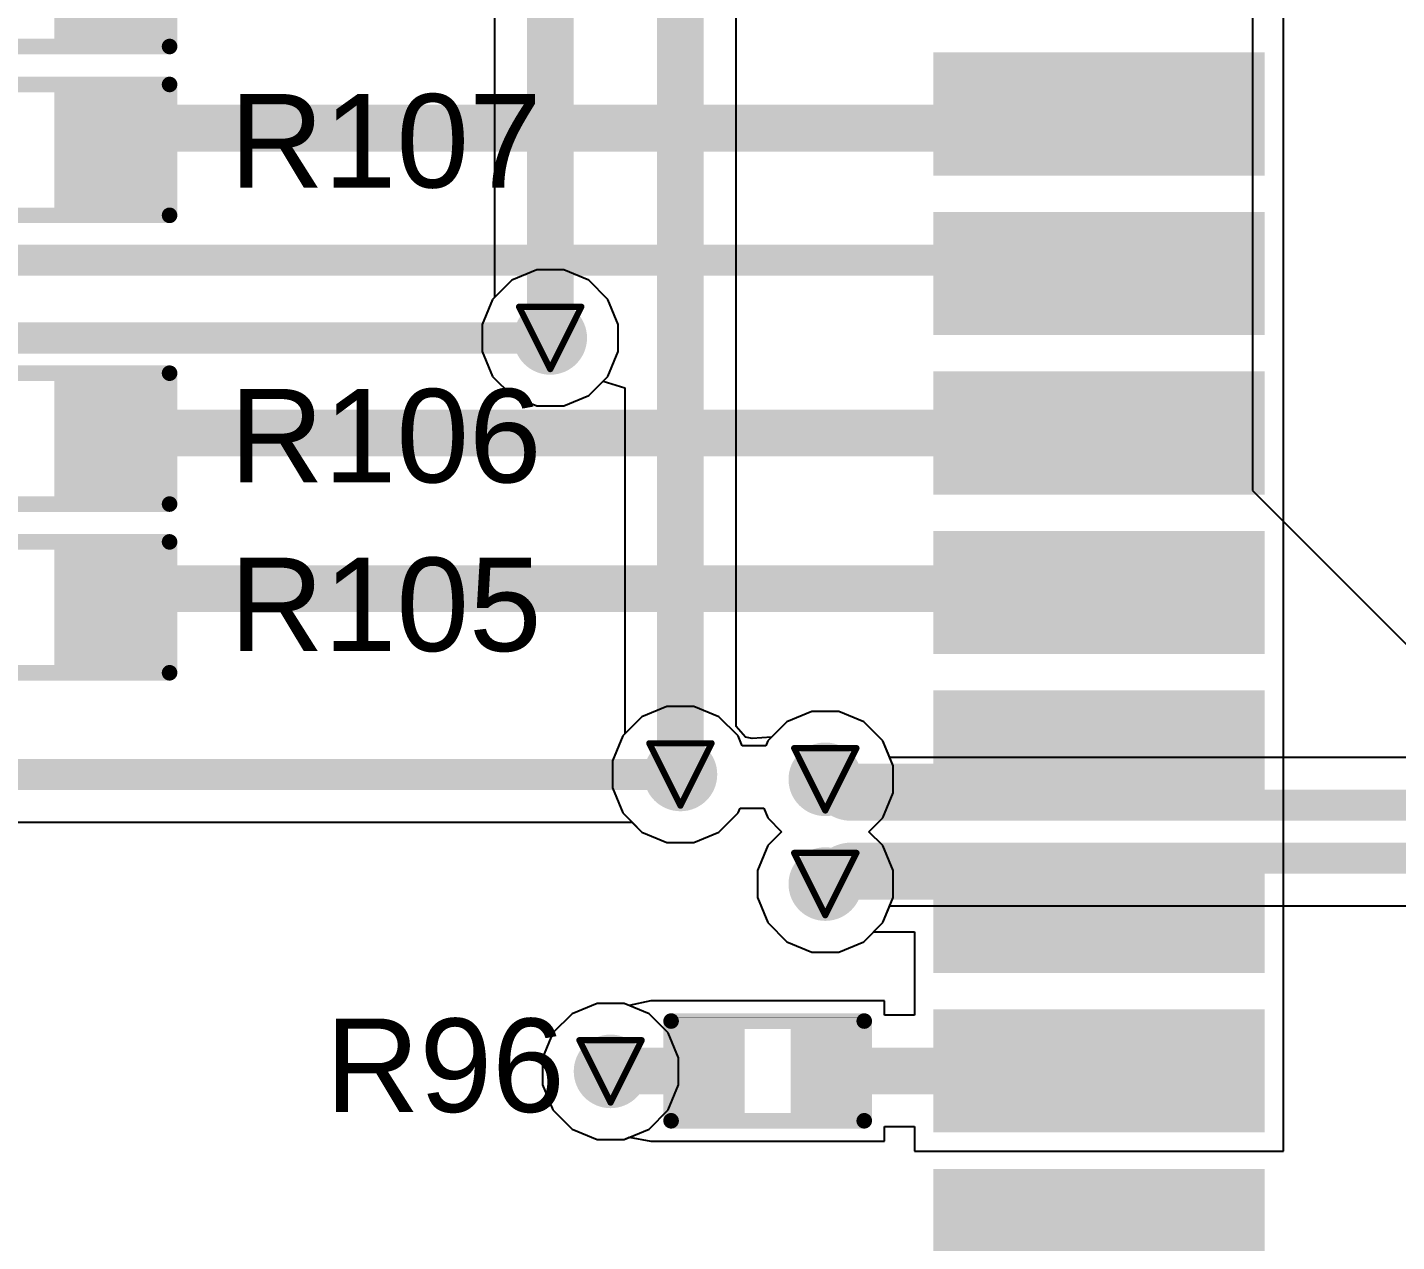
# Model space of a CAD drawing. Header units: inches. Extents: x 0 to 211, y 0 to 201.
# Drawn here: x 2.3824 to 2.8219, y 3.2425 to 3.6321 of the extents above; entities that cross this region are included whole.
import ezdxf

# ---------------------------------------------------------------- set-up
doc = ezdxf.new("R2010")
doc.units = ezdxf.units.IN
doc.header["$MEASUREMENT"] = 0
for name, color, linetype in [('Bottom Layer', 5, 'Continuous'), ('Drill Drawing', 1, 'Continuous'), ('Layer 1', 16, 'Continuous'), ('Layer 2', 76, 'Continuous'), ('Top Layer', 1, 'Continuous'), ('Top Overlay', 2, 'Continuous'), ('Top Paste', 8, 'Continuous'), ('Top Solder', 216, 'Continuous'), ('Via Holes', 16, 'Continuous')]:
    doc.layers.add(name, color=color, linetype=linetype)
doc.styles.add('Arial', font='', dxfattribs={"height": 0.2})
doc.styles.get('Arial').set_extended_font_data('Arial')

# ---------------------------------------------------------------- blocks, each defined once
blk = doc.blocks.new('R___0603_43')
at = {"layer": 'Top Layer'}
for points in [[(-0.015, 0.0175), (-0.015, -0.0175), (-0.045, -0.0175), (-0.045, 0.0175)], [(0.045, 0.0175), (0.045, -0.0175), (0.015, -0.0175), (0.015, 0.0175)]]:
    blk.add_hatch(color=1, dxfattribs=at).paths.add_polyline_path(points)
at = {"layer": 'Top Paste'}
for points in [[(-0.015, 0.0175), (-0.015, -0.0175), (-0.045, -0.0175), (-0.045, 0.0175)], [(0.045, 0.0175), (0.045, -0.0175), (0.015, -0.0175), (0.015, 0.0175)]]:
    blk.add_hatch(color=8, dxfattribs=at).paths.add_polyline_path(points)
at = {"layer": 'Top Solder'}
for points in [[(-0.011, 0.0215), (-0.011, -0.0215), (-0.049, -0.0215), (-0.049, 0.0215)], [(0.049, 0.0215), (0.049, -0.0215), (0.011, -0.0215), (0.011, 0.0215)]]:
    blk.add_hatch(color=216, dxfattribs=at).paths.add_polyline_path(points)
at = {"layer": 'Top Overlay'}
for points in [[(0.048, 0.021, 0.005, 0.005, 0), (-0.048, 0.021, 0.005, 0.005, 0)], [(-0.048, 0.021, 0.005, 0.005, 0), (-0.048, -0.021, 0.005, 0.005, 0)], [(0.048, 0.021, 0.005, 0.005, 0), (0.048, -0.021, 0.005, 0.005, 0)], [(0.048, -0.021, 0.005, 0.005, 0), (-0.048, -0.021, 0.005, 0.005, 0)]]:
    blk.add_lwpolyline(points, format="xyseb", dxfattribs=at)
for points in [[(-0.04925, 0.021, 0.0025, 0.0025, 1), (-0.04675, 0.021, 0.0025, 0.0025, 1)], [(-0.04925, 0.021, 0.0025, 0.0025, 1), (-0.04675, 0.021, 0.0025, 0.0025, 1)], [(0.04675, 0.021, 0.0025, 0.0025, 1), (0.04925, 0.021, 0.0025, 0.0025, 1)], [(0.04675, 0.021, 0.0025, 0.0025, 1), (0.04925, 0.021, 0.0025, 0.0025, 1)], [(-0.04925, -0.021, 0.0025, 0.0025, 1), (-0.04675, -0.021, 0.0025, 0.0025, 1)], [(-0.04925, -0.021, 0.0025, 0.0025, 1), (-0.04675, -0.021, 0.0025, 0.0025, 1)], [(0.04675, -0.021, 0.0025, 0.0025, 1), (0.04925, -0.021, 0.0025, 0.0025, 1)], [(0.04675, -0.021, 0.0025, 0.0025, 1), (0.04925, -0.021, 0.0025, 0.0025, 1)]]:
    blk.add_lwpolyline(points, format="xyseb", close=True, dxfattribs=at)
blk = doc.blocks.new('R___0603_44')
at = {"layer": 'Top Layer'}
for points in [[(-0.015, 0.0175), (-0.015, -0.0175), (-0.045, -0.0175), (-0.045, 0.0175)], [(0.045, 0.0175), (0.045, -0.0175), (0.015, -0.0175), (0.015, 0.0175)]]:
    blk.add_hatch(color=1, dxfattribs=at).paths.add_polyline_path(points)
at = {"layer": 'Top Paste'}
for points in [[(-0.015, 0.0175), (-0.015, -0.0175), (-0.045, -0.0175), (-0.045, 0.0175)], [(0.045, 0.0175), (0.045, -0.0175), (0.015, -0.0175), (0.015, 0.0175)]]:
    blk.add_hatch(color=8, dxfattribs=at).paths.add_polyline_path(points)
at = {"layer": 'Top Solder'}
for points in [[(-0.011, 0.0215), (-0.011, -0.0215), (-0.049, -0.0215), (-0.049, 0.0215)], [(0.049, 0.0215), (0.049, -0.0215), (0.011, -0.0215), (0.011, 0.0215)]]:
    blk.add_hatch(color=216, dxfattribs=at).paths.add_polyline_path(points)
at = {"layer": 'Top Overlay'}
for points in [[(-0.048, 0.021, 0.005, 0.005, 0), (-0.048, -0.021, 0.005, 0.005, 0)], [(0.048, 0.021, 0.005, 0.005, 0), (-0.048, 0.021, 0.005, 0.005, 0)], [(0.048, 0.021, 0.005, 0.005, 0), (0.048, -0.021, 0.005, 0.005, 0)], [(0.048, -0.021, 0.005, 0.005, 0), (-0.048, -0.021, 0.005, 0.005, 0)]]:
    blk.add_lwpolyline(points, format="xyseb", dxfattribs=at)
for points in [[(-0.04925, 0.021, 0.0025, 0.0025, 1), (-0.04675, 0.021, 0.0025, 0.0025, 1)], [(-0.04925, 0.021, 0.0025, 0.0025, 1), (-0.04675, 0.021, 0.0025, 0.0025, 1)], [(0.04675, 0.021, 0.0025, 0.0025, 1), (0.04925, 0.021, 0.0025, 0.0025, 1)], [(0.04675, 0.021, 0.0025, 0.0025, 1), (0.04925, 0.021, 0.0025, 0.0025, 1)], [(-0.04925, -0.021, 0.0025, 0.0025, 1), (-0.04675, -0.021, 0.0025, 0.0025, 1)], [(-0.04925, -0.021, 0.0025, 0.0025, 1), (-0.04675, -0.021, 0.0025, 0.0025, 1)], [(0.04675, -0.021, 0.0025, 0.0025, 1), (0.04925, -0.021, 0.0025, 0.0025, 1)], [(0.04675, -0.021, 0.0025, 0.0025, 1), (0.04925, -0.021, 0.0025, 0.0025, 1)]]:
    blk.add_lwpolyline(points, format="xyseb", close=True, dxfattribs=at)
blk = doc.blocks.new('R___0603_45')
at = {"layer": 'Top Layer'}
for points in [[(-0.015, 0.0175), (-0.015, -0.0175), (-0.045, -0.0175), (-0.045, 0.0175)], [(0.045, 0.0175), (0.045, -0.0175), (0.015, -0.0175), (0.015, 0.0175)]]:
    blk.add_hatch(color=1, dxfattribs=at).paths.add_polyline_path(points)
at = {"layer": 'Top Paste'}
for points in [[(-0.015, 0.0175), (-0.015, -0.0175), (-0.045, -0.0175), (-0.045, 0.0175)], [(0.045, 0.0175), (0.045, -0.0175), (0.015, -0.0175), (0.015, 0.0175)]]:
    blk.add_hatch(color=8, dxfattribs=at).paths.add_polyline_path(points)
at = {"layer": 'Top Solder'}
for points in [[(-0.011, 0.0215), (-0.011, -0.0215), (-0.049, -0.0215), (-0.049, 0.0215)], [(0.049, 0.0215), (0.049, -0.0215), (0.011, -0.0215), (0.011, 0.0215)]]:
    blk.add_hatch(color=216, dxfattribs=at).paths.add_polyline_path(points)
at = {"layer": 'Top Overlay'}
for points in [[(0.048, 0.021, 0.005, 0.005, 0), (-0.048, 0.021, 0.005, 0.005, 0)], [(-0.048, 0.021, 0.005, 0.005, 0), (-0.048, -0.021, 0.005, 0.005, 0)], [(0.048, 0.021, 0.005, 0.005, 0), (0.048, -0.021, 0.005, 0.005, 0)], [(0.048, -0.021, 0.005, 0.005, 0), (-0.048, -0.021, 0.005, 0.005, 0)]]:
    blk.add_lwpolyline(points, format="xyseb", dxfattribs=at)
for points in [[(-0.04925, 0.021, 0.0025, 0.0025, 1), (-0.04675, 0.021, 0.0025, 0.0025, 1)], [(-0.04925, 0.021, 0.0025, 0.0025, 1), (-0.04675, 0.021, 0.0025, 0.0025, 1)], [(0.04675, 0.021, 0.0025, 0.0025, 1), (0.04925, 0.021, 0.0025, 0.0025, 1)], [(0.04675, 0.021, 0.0025, 0.0025, 1), (0.04925, 0.021, 0.0025, 0.0025, 1)], [(-0.04925, -0.021, 0.0025, 0.0025, 1), (-0.04675, -0.021, 0.0025, 0.0025, 1)], [(-0.04925, -0.021, 0.0025, 0.0025, 1), (-0.04675, -0.021, 0.0025, 0.0025, 1)], [(0.04675, -0.021, 0.0025, 0.0025, 1), (0.04925, -0.021, 0.0025, 0.0025, 1)], [(0.04675, -0.021, 0.0025, 0.0025, 1), (0.04925, -0.021, 0.0025, 0.0025, 1)]]:
    blk.add_lwpolyline(points, format="xyseb", close=True, dxfattribs=at)
blk = doc.blocks.new('R___0603_46')
at = {"layer": 'Top Layer'}
for points in [[(-0.015, 0.0175), (-0.015, -0.0175), (-0.045, -0.0175), (-0.045, 0.0175)], [(0.045, 0.0175), (0.045, -0.0175), (0.015, -0.0175), (0.015, 0.0175)]]:
    blk.add_hatch(color=1, dxfattribs=at).paths.add_polyline_path(points)
at = {"layer": 'Top Paste'}
for points in [[(-0.015, 0.0175), (-0.015, -0.0175), (-0.045, -0.0175), (-0.045, 0.0175)], [(0.045, 0.0175), (0.045, -0.0175), (0.015, -0.0175), (0.015, 0.0175)]]:
    blk.add_hatch(color=8, dxfattribs=at).paths.add_polyline_path(points)
at = {"layer": 'Top Solder'}
for points in [[(-0.011, 0.0215), (-0.011, -0.0215), (-0.049, -0.0215), (-0.049, 0.0215)], [(0.049, 0.0215), (0.049, -0.0215), (0.011, -0.0215), (0.011, 0.0215)]]:
    blk.add_hatch(color=216, dxfattribs=at).paths.add_polyline_path(points)
at = {"layer": 'Top Overlay'}
for points in [[(0.048, 0.021, 0.005, 0.005, 0), (-0.048, 0.021, 0.005, 0.005, 0)], [(-0.048, 0.021, 0.005, 0.005, 0), (-0.048, -0.021, 0.005, 0.005, 0)], [(0.048, 0.021, 0.005, 0.005, 0), (0.048, -0.021, 0.005, 0.005, 0)], [(0.048, -0.021, 0.005, 0.005, 0), (-0.048, -0.021, 0.005, 0.005, 0)]]:
    blk.add_lwpolyline(points, format="xyseb", dxfattribs=at)
for points in [[(-0.04925, 0.021, 0.0025, 0.0025, 1), (-0.04675, 0.021, 0.0025, 0.0025, 1)], [(-0.04925, 0.021, 0.0025, 0.0025, 1), (-0.04675, 0.021, 0.0025, 0.0025, 1)], [(0.04675, 0.021, 0.0025, 0.0025, 1), (0.04925, 0.021, 0.0025, 0.0025, 1)], [(0.04675, 0.021, 0.0025, 0.0025, 1), (0.04925, 0.021, 0.0025, 0.0025, 1)], [(-0.04925, -0.021, 0.0025, 0.0025, 1), (-0.04675, -0.021, 0.0025, 0.0025, 1)], [(-0.04925, -0.021, 0.0025, 0.0025, 1), (-0.04675, -0.021, 0.0025, 0.0025, 1)], [(0.04675, -0.021, 0.0025, 0.0025, 1), (0.04925, -0.021, 0.0025, 0.0025, 1)], [(0.04675, -0.021, 0.0025, 0.0025, 1), (0.04925, -0.021, 0.0025, 0.0025, 1)]]:
    blk.add_lwpolyline(points, format="xyseb", close=True, dxfattribs=at)
blk = doc.blocks.new('EC21EFA_512_STD_53')
at = {"layer": 'Top Layer'}
for points in [[(-0.39173, 0.61024), (-0.36024, 0.61024), (-0.36024, 0.51181), (-0.39173, 0.51181)], [(-0.34055, 0.61024), (-0.30906, 0.61024), (-0.30906, 0.51181), (-0.34055, 0.51181)], [(-0.28937, 0.61024), (-0.25787, 0.61024), (-0.25787, 0.51181), (-0.28937, 0.51181)], [(-0.23819, 0.61024), (-0.20669, 0.61024), (-0.20669, 0.51181), (-0.23819, 0.51181)], [(-0.18701, 0.61024), (-0.15551, 0.61024), (-0.15551, 0.51181), (-0.18701, 0.51181)], [(-0.13583, 0.61024), (-0.10433, 0.61024), (-0.10433, 0.51181), (-0.13583, 0.51181)], [(-0.08465, 0.61024), (-0.05315, 0.61024), (-0.05315, 0.51181), (-0.08465, 0.51181)], [(-0.03346, 0.61024), (-0.00197, 0.61024), (-0.00197, 0.51181), (-0.03346, 0.51181)]]:
    blk.add_hatch(color=1, dxfattribs=at).paths.add_polyline_path(points)
at = {"layer": 'Top Paste'}
for points in [[(-0.39173, 0.61024), (-0.36024, 0.61024), (-0.36024, 0.51181), (-0.39173, 0.51181)], [(-0.34055, 0.61024), (-0.30906, 0.61024), (-0.30906, 0.51181), (-0.34055, 0.51181)], [(-0.28937, 0.61024), (-0.25787, 0.61024), (-0.25787, 0.51181), (-0.28937, 0.51181)], [(-0.23819, 0.61024), (-0.20669, 0.61024), (-0.20669, 0.51181), (-0.23819, 0.51181)], [(-0.18701, 0.61024), (-0.15551, 0.61024), (-0.15551, 0.51181), (-0.18701, 0.51181)], [(-0.13583, 0.61024), (-0.10433, 0.61024), (-0.10433, 0.51181), (-0.13583, 0.51181)], [(-0.08465, 0.61024), (-0.05315, 0.61024), (-0.05315, 0.51181), (-0.08465, 0.51181)], [(-0.03346, 0.61024), (-0.00197, 0.61024), (-0.00197, 0.51181), (-0.03346, 0.51181)]]:
    blk.add_hatch(color=8, dxfattribs=at).paths.add_polyline_path(points)
at = {"layer": 'Top Solder'}
for points in [[(-0.39573, 0.61424), (-0.35624, 0.61424), (-0.35624, 0.50781), (-0.39573, 0.50781)], [(-0.34455, 0.61424), (-0.30506, 0.61424), (-0.30506, 0.50781), (-0.34455, 0.50781)], [(-0.29337, 0.61424), (-0.25387, 0.61424), (-0.25387, 0.50781), (-0.29337, 0.50781)], [(-0.24219, 0.61424), (-0.20269, 0.61424), (-0.20269, 0.50781), (-0.24219, 0.50781)], [(-0.19101, 0.61424), (-0.15151, 0.61424), (-0.15151, 0.50781), (-0.19101, 0.50781)], [(-0.13983, 0.61424), (-0.10033, 0.61424), (-0.10033, 0.50781), (-0.13983, 0.50781)], [(-0.08865, 0.61424), (-0.04915, 0.61424), (-0.04915, 0.50781), (-0.08865, 0.50781)], [(-0.03746, 0.61424), (0.00203, 0.61424), (0.00203, 0.50781), (-0.03746, 0.50781)]]:
    blk.add_hatch(color=216, dxfattribs=at).paths.add_polyline_path(points)
blk = doc.blocks.new('R___0402_102')
at = {"layer": 'Top Layer'}
for points in [[(-0.0275, -0.0125), (-0.0275, 0.0125), (-0.0095, 0.0125), (-0.0095, -0.0125)], [(0.0095, -0.0125), (0.0095, 0.0125), (0.0275, 0.0125), (0.0275, -0.0125)]]:
    blk.add_hatch(color=1, dxfattribs=at).paths.add_polyline_path(points)
at = {"layer": 'Top Paste'}
for points in [[(-0.0275, -0.0125), (-0.0275, 0.0125), (-0.0095, 0.0125), (-0.0095, -0.0125)], [(0.0095, -0.0125), (0.0095, 0.0125), (0.0275, 0.0125), (0.0275, -0.0125)]]:
    blk.add_hatch(color=8, dxfattribs=at).paths.add_polyline_path(points)
at = {"layer": 'Top Solder'}
for points in [[(-0.02967, -0.01467), (-0.02967, 0.01467), (-0.00733, 0.01467), (-0.00733, -0.01467)], [(0.00733, -0.01467), (0.00733, 0.01467), (0.02967, 0.01467), (0.02967, -0.01467)]]:
    blk.add_hatch(color=216, dxfattribs=at).paths.add_polyline_path(points)
at = {"layer": 'Top Overlay'}
for points in [[(0.031, 0.016, 0.005, 0.005, 0), (-0.031, 0.016, 0.005, 0.005, 0)], [(-0.031, 0.016, 0.005, 0.005, 0), (-0.031, -0.016, 0.005, 0.005, 0)], [(0.031, 0.016, 0.005, 0.005, 0), (0.031, -0.016, 0.005, 0.005, 0)], [(0.031, -0.016, 0.005, 0.005, 0), (-0.031, -0.016, 0.005, 0.005, 0)], [(0.032, -0.017, 0.000127, 0.000127, 0), (-0.032, -0.017, 0.000127, 0.000127, 0)]]:
    blk.add_lwpolyline(points, format="xyseb", dxfattribs=at)
for points in [[(-0.03225, 0.016, 0.0025, 0.0025, 1), (-0.02975, 0.016, 0.0025, 0.0025, 1)], [(-0.03225, 0.016, 0.0025, 0.0025, 1), (-0.02975, 0.016, 0.0025, 0.0025, 1)], [(0.02975, 0.016, 0.0025, 0.0025, 1), (0.03225, 0.016, 0.0025, 0.0025, 1)], [(0.02975, 0.016, 0.0025, 0.0025, 1), (0.03225, 0.016, 0.0025, 0.0025, 1)], [(-0.03225, -0.016, 0.0025, 0.0025, 1), (-0.02975, -0.016, 0.0025, 0.0025, 1)], [(-0.03225, -0.016, 0.0025, 0.0025, 1), (-0.02975, -0.016, 0.0025, 0.0025, 1)], [(-0.03203, -0.017, 0.0000635, 0.0000635, 1), (-0.03197, -0.017, 0.0000635, 0.0000635, 1)], [(0.02975, -0.016, 0.0025, 0.0025, 1), (0.03225, -0.016, 0.0025, 0.0025, 1)], [(0.02975, -0.016, 0.0025, 0.0025, 1), (0.03225, -0.016, 0.0025, 0.0025, 1)], [(0.03197, -0.017, 0.0000635, 0.0000635, 1), (0.03203, -0.017, 0.0000635, 0.0000635, 1)]]:
    blk.add_lwpolyline(points, format="xyseb", close=True, dxfattribs=at)

msp = doc.modelspace()

# ---------------------------------------------------------------- hatches: boundary and pattern name
at = {"layer": 'Bottom Layer'}
h = msp.add_hatch(color=5, dxfattribs=at)
edge = h.paths.add_edge_path()
edge.add_arc((2.5502, 3.53248), 0.01181, 0, 360)
h = msp.add_hatch(color=5, dxfattribs=at)
edge = h.paths.add_edge_path()
edge.add_arc((2.592, 3.39239), 0.01181, 0, 360)
h = msp.add_hatch(color=5, dxfattribs=at)
edge = h.paths.add_edge_path()
edge.add_arc((2.6385, 3.39083), 0.01181, 0, 360)
h = msp.add_hatch(color=5, dxfattribs=at)
edge = h.paths.add_edge_path()
edge.add_arc((2.6385, 3.35721), 0.01181, 0, 360)
h = msp.add_hatch(color=5, dxfattribs=at)
edge = h.paths.add_edge_path()
edge.add_arc((2.56956, 3.2971), 0.01181, 0, 360)
at = {"layer": 'Layer 1'}
h = msp.add_hatch(color=16, dxfattribs=at)
edge = h.paths.add_edge_path()
edge.add_arc((2.5502, 3.53248), 0.01181, 0, 360)
h = msp.add_hatch(color=16, dxfattribs=at)
edge = h.paths.add_edge_path()
edge.add_arc((2.592, 3.39239), 0.01181, 0, 360)
h = msp.add_hatch(color=16, dxfattribs=at)
edge = h.paths.add_edge_path()
edge.add_arc((2.6385, 3.39083), 0.01181, 0, 360)
h = msp.add_hatch(color=16, dxfattribs=at)
edge = h.paths.add_edge_path()
edge.add_arc((2.6385, 3.35721), 0.01181, 0, 360)
h = msp.add_hatch(color=16, dxfattribs=at)
edge = h.paths.add_edge_path()
edge.add_arc((2.56956, 3.2971), 0.01181, 0, 360)
at = {"layer": 'Layer 2'}
h = msp.add_hatch(color=76, dxfattribs=at)
edge = h.paths.add_edge_path()
edge.add_arc((2.5502, 3.53248), 0.01181, 0, 360)
h = msp.add_hatch(color=76, dxfattribs=at)
edge = h.paths.add_edge_path()
edge.add_arc((2.592, 3.39239), 0.01181, 0, 360)
h = msp.add_hatch(color=76, dxfattribs=at)
edge = h.paths.add_edge_path()
edge.add_arc((2.6385, 3.39083), 0.01181, 0, 360)
h = msp.add_hatch(color=76, dxfattribs=at)
edge = h.paths.add_edge_path()
edge.add_arc((2.6385, 3.35721), 0.01181, 0, 360)
h = msp.add_hatch(color=76, dxfattribs=at)
edge = h.paths.add_edge_path()
edge.add_arc((2.56956, 3.2971), 0.01181, 0, 360)
at = {"layer": 'Top Layer'}
h = msp.add_hatch(color=1, dxfattribs=at)
edge = h.paths.add_edge_path()
edge.add_arc((2.5502, 3.53248), 0.01181, 0, 360)
h = msp.add_hatch(color=1, dxfattribs=at)
edge = h.paths.add_edge_path()
edge.add_arc((2.592, 3.39239), 0.01181, 0, 360)
h = msp.add_hatch(color=1, dxfattribs=at)
edge = h.paths.add_edge_path()
edge.add_arc((2.6385, 3.39083), 0.01181, 0, 360)
h = msp.add_hatch(color=1, dxfattribs=at)
edge = h.paths.add_edge_path()
edge.add_arc((2.6385, 3.35721), 0.01181, 0, 360)
h = msp.add_hatch(color=1, dxfattribs=at)
edge = h.paths.add_edge_path()
edge.add_arc((2.56956, 3.2971), 0.01181, 0, 360)
at = {"layer": 'Via Holes'}
h = msp.add_hatch(color=7, dxfattribs=at)
edge = h.paths.add_edge_path()
edge.add_arc((2.5502, 3.53248), 0.00591, 0, 360)
h = msp.add_hatch(color=7, dxfattribs=at)
edge = h.paths.add_edge_path()
edge.add_arc((2.592, 3.39239), 0.00591, 0, 360)
h = msp.add_hatch(color=7, dxfattribs=at)
edge = h.paths.add_edge_path()
edge.add_arc((2.6385, 3.39083), 0.00591, 0, 360)
h = msp.add_hatch(color=7, dxfattribs=at)
edge = h.paths.add_edge_path()
edge.add_arc((2.6385, 3.35721), 0.00591, 0, 360)
h = msp.add_hatch(color=7, dxfattribs=at)
edge = h.paths.add_edge_path()
edge.add_arc((2.56956, 3.2971), 0.00591, 0, 360)

# ---------------------------------------------------------------- linework, layer by layer
at = {"layer": 'Bottom Layer'}
for p, q in [((2.53235, 3.74487), (2.53235, 3.54548)), ((2.60984, 3.40781), (2.60984, 3.69369)), ((2.5317, 3.54484), (2.52838, 3.53682)), ((2.53235, 3.54548), (2.5317, 3.54484)), ((2.52838, 3.53682), (2.52838, 3.52814)), ((2.52838, 3.52814), (2.5317, 3.52013)), ((2.5317, 3.52013), (2.53784, 3.51399)), ((2.56255, 3.51399), (2.56716, 3.5186)), ((2.56716, 3.5186), (2.57416, 3.51644)), ((2.57416, 3.51644), (2.57416, 3.40539)), ((2.53784, 3.51399), (2.54586, 3.51067)), ((2.55453, 3.51067), (2.56255, 3.51399)), ((2.54586, 3.51067), (2.55453, 3.51067)), ((2.63416, 3.41264), (2.62615, 3.40932)), ((2.64284, 3.41264), (2.63416, 3.41264)), ((2.65085, 3.40932), (2.64284, 3.41264)), ((2.61291, 3.40432), (2.60984, 3.40781)), ((2.62615, 3.40932), (2.62118, 3.40435)), ((2.65699, 3.40318), (2.65085, 3.40932)), ((2.57351, 3.40474), (2.57019, 3.39673)), ((2.57416, 3.40539), (2.57351, 3.40474)), ((2.61503, 3.40398), (2.61291, 3.40432)), ((2.62118, 3.40435), (2.61503, 3.40398)), ((2.65922, 3.39781), (2.65699, 3.40318)), ((3.77254, 3.39781), (2.65922, 3.39781)), ((2.57019, 3.39673), (2.57019, 3.38805)), ((2.57019, 3.38805), (2.57351, 3.38003)), ((2.61049, 3.38003), (2.61114, 3.3816)), ((2.61114, 3.3816), (2.61872, 3.3816)), ((2.61872, 3.3816), (2.62001, 3.37847)), ((2.57351, 3.38003), (2.57965, 3.3739)), ((2.60435, 3.3739), (2.61049, 3.38003)), ((2.62001, 3.37847), (2.62447, 3.37402)), ((2.57965, 3.3739), (2.58766, 3.37058)), ((2.59634, 3.37058), (2.60435, 3.3739)), ((2.62447, 3.37402), (2.62001, 3.36956)), ((2.58766, 3.37058), (2.59634, 3.37058)), ((2.62001, 3.36956), (2.61669, 3.36155)), ((2.61669, 3.36155), (2.61669, 3.35287)), ((2.61669, 3.35287), (2.62001, 3.34485)), ((2.65699, 3.34485), (2.65922, 3.35022)), ((2.65922, 3.35022), (3.77254, 3.35022)), ((2.62001, 3.34485), (2.62615, 3.33872)), ((2.65085, 3.33872), (2.65699, 3.34485)), ((2.62615, 3.33872), (2.63416, 3.3354)), ((2.64284, 3.3354), (2.65085, 3.33872)), ((2.63416, 3.3354), (2.64284, 3.3354)), ((2.56522, 3.31891), (2.5572, 3.31559)), ((2.5739, 3.31891), (2.56522, 3.31891)), ((2.58191, 3.31559), (2.5739, 3.31891)), ((2.5572, 3.31559), (2.55107, 3.30945)), ((2.58805, 3.30945), (2.58191, 3.31559)), ((2.55107, 3.30945), (2.54775, 3.30144)), ((2.59137, 3.30144), (2.58805, 3.30945)), ((2.54775, 3.30144), (2.54775, 3.29276)), ((2.59137, 3.29276), (2.59137, 3.30144)), ((2.54775, 3.29276), (2.55107, 3.28474)), ((2.58805, 3.28474), (2.59137, 3.29276)), ((2.55107, 3.28474), (2.5572, 3.27861)), ((2.58191, 3.27861), (2.58805, 3.28474)), ((2.5572, 3.27861), (2.56522, 3.27529)), ((2.56522, 3.27529), (2.5739, 3.27529)), ((2.5739, 3.27529), (2.58191, 3.27861))]:
    msp.add_line(p, q, dxfattribs=at)
for points in [[(2.5502, 3.53248, 0.015, 0.015, 0), (2.5502, 3.75788, 0.015, 0.015, 0)], [(2.592, 3.39239, 0.015, 0.015, 0), (2.592, 3.70669, 0.015, 0.015, 0)], [(2.64681, 3.38252, 0.01, 0.01, -0.414214), (2.6385, 3.39083, 0.01, 0.01, 0)], [(2.64681, 3.38252, 0.01, 0.01, 0), (3.77254, 3.38252, 0.01, 0.01, 0)], [(2.6385, 3.35721, 0.01, 0.01, -0.414214), (2.64681, 3.36552, 0.01, 0.01, 0)], [(2.64681, 3.36552, 0.01, 0.01, 0), (3.77254, 3.36552, 0.01, 0.01, 0)]]:
    msp.add_lwpolyline(points, format="xyseb", dxfattribs=at)
for points in [[(2.54645, 3.53248, 0.0075, 0.0075, 1), (2.55395, 3.53248, 0.0075, 0.0075, 1)], [(2.58825, 3.39239, 0.0075, 0.0075, 1), (2.59575, 3.39239, 0.0075, 0.0075, 1)], [(2.636, 3.39083, 0.005, 0.005, 1), (2.641, 3.39083, 0.005, 0.005, 1)], [(2.64431, 3.38252, 0.005, 0.005, 1), (2.64931, 3.38252, 0.005, 0.005, 1)], [(2.64431, 3.38252, 0.005, 0.005, 1), (2.64931, 3.38252, 0.005, 0.005, 1)], [(2.64431, 3.36552, 0.005, 0.005, 1), (2.64931, 3.36552, 0.005, 0.005, 1)], [(2.64431, 3.36552, 0.005, 0.005, 1), (2.64931, 3.36552, 0.005, 0.005, 1)], [(2.636, 3.35721, 0.005, 0.005, 1), (2.641, 3.35721, 0.005, 0.005, 1)]]:
    msp.add_lwpolyline(points, format="xyseb", close=True, dxfattribs=at)
at = {"layer": 'Drill Drawing'}
for points in [[(2.5402, 3.54248, 0.002, 0.002, 0), (2.5602, 3.54248, 0.002, 0.002, 0)], [(2.5402, 3.54248, 0.002, 0.002, 0), (2.5502, 3.52248, 0.002, 0.002, 0)], [(2.5502, 3.52248, 0.002, 0.002, 0), (2.5602, 3.54248, 0.002, 0.002, 0)], [(2.582, 3.40239, 0.002, 0.002, 0), (2.602, 3.40239, 0.002, 0.002, 0)], [(2.582, 3.40239, 0.002, 0.002, 0), (2.592, 3.38239, 0.002, 0.002, 0)], [(2.592, 3.38239, 0.002, 0.002, 0), (2.602, 3.40239, 0.002, 0.002, 0)], [(2.6285, 3.40083, 0.002, 0.002, 0), (2.6485, 3.40083, 0.002, 0.002, 0)], [(2.6285, 3.40083, 0.002, 0.002, 0), (2.6385, 3.38083, 0.002, 0.002, 0)], [(2.6385, 3.38083, 0.002, 0.002, 0), (2.6485, 3.40083, 0.002, 0.002, 0)], [(2.6285, 3.36721, 0.002, 0.002, 0), (2.6485, 3.36721, 0.002, 0.002, 0)], [(2.6285, 3.36721, 0.002, 0.002, 0), (2.6385, 3.34721, 0.002, 0.002, 0)], [(2.6385, 3.34721, 0.002, 0.002, 0), (2.6485, 3.36721, 0.002, 0.002, 0)], [(2.55956, 3.3071, 0.002, 0.002, 0), (2.57956, 3.3071, 0.002, 0.002, 0)], [(2.55956, 3.3071, 0.002, 0.002, 0), (2.56956, 3.2871, 0.002, 0.002, 0)], [(2.56956, 3.2871, 0.002, 0.002, 0), (2.57956, 3.3071, 0.002, 0.002, 0)]]:
    msp.add_lwpolyline(points, format="xyseb", dxfattribs=at)
for points in [[(2.5397, 3.54248, 0.001, 0.001, 1), (2.5407, 3.54248, 0.001, 0.001, 1)], [(2.5397, 3.54248, 0.001, 0.001, 1), (2.5407, 3.54248, 0.001, 0.001, 1)], [(2.5597, 3.54248, 0.001, 0.001, 1), (2.5607, 3.54248, 0.001, 0.001, 1)], [(2.5597, 3.54248, 0.001, 0.001, 1), (2.5607, 3.54248, 0.001, 0.001, 1)], [(2.5497, 3.52248, 0.001, 0.001, 1), (2.5507, 3.52248, 0.001, 0.001, 1)], [(2.5497, 3.52248, 0.001, 0.001, 1), (2.5507, 3.52248, 0.001, 0.001, 1)], [(2.5815, 3.40239, 0.001, 0.001, 1), (2.5825, 3.40239, 0.001, 0.001, 1)], [(2.5815, 3.40239, 0.001, 0.001, 1), (2.5825, 3.40239, 0.001, 0.001, 1)], [(2.6015, 3.40239, 0.001, 0.001, 1), (2.6025, 3.40239, 0.001, 0.001, 1)], [(2.6015, 3.40239, 0.001, 0.001, 1), (2.6025, 3.40239, 0.001, 0.001, 1)], [(2.628, 3.40083, 0.001, 0.001, 1), (2.629, 3.40083, 0.001, 0.001, 1)], [(2.628, 3.40083, 0.001, 0.001, 1), (2.629, 3.40083, 0.001, 0.001, 1)], [(2.648, 3.40083, 0.001, 0.001, 1), (2.649, 3.40083, 0.001, 0.001, 1)], [(2.648, 3.40083, 0.001, 0.001, 1), (2.649, 3.40083, 0.001, 0.001, 1)], [(2.5915, 3.38239, 0.001, 0.001, 1), (2.5925, 3.38239, 0.001, 0.001, 1)], [(2.5915, 3.38239, 0.001, 0.001, 1), (2.5925, 3.38239, 0.001, 0.001, 1)], [(2.638, 3.38083, 0.001, 0.001, 1), (2.639, 3.38083, 0.001, 0.001, 1)], [(2.638, 3.38083, 0.001, 0.001, 1), (2.639, 3.38083, 0.001, 0.001, 1)], [(2.628, 3.36721, 0.001, 0.001, 1), (2.629, 3.36721, 0.001, 0.001, 1)], [(2.628, 3.36721, 0.001, 0.001, 1), (2.629, 3.36721, 0.001, 0.001, 1)], [(2.648, 3.36721, 0.001, 0.001, 1), (2.649, 3.36721, 0.001, 0.001, 1)], [(2.648, 3.36721, 0.001, 0.001, 1), (2.649, 3.36721, 0.001, 0.001, 1)], [(2.638, 3.34721, 0.001, 0.001, 1), (2.639, 3.34721, 0.001, 0.001, 1)], [(2.638, 3.34721, 0.001, 0.001, 1), (2.639, 3.34721, 0.001, 0.001, 1)], [(2.55906, 3.3071, 0.001, 0.001, 1), (2.56006, 3.3071, 0.001, 0.001, 1)], [(2.55906, 3.3071, 0.001, 0.001, 1), (2.56006, 3.3071, 0.001, 0.001, 1)], [(2.57906, 3.3071, 0.001, 0.001, 1), (2.58006, 3.3071, 0.001, 0.001, 1)], [(2.57906, 3.3071, 0.001, 0.001, 1), (2.58006, 3.3071, 0.001, 0.001, 1)], [(2.56906, 3.2871, 0.001, 0.001, 1), (2.57006, 3.2871, 0.001, 0.001, 1)], [(2.56906, 3.2871, 0.001, 0.001, 1), (2.57006, 3.2871, 0.001, 0.001, 1)]]:
    msp.add_lwpolyline(points, format="xyseb", close=True, dxfattribs=at)
at = {"layer": 'Layer 1'}
for p, q in [((2.54586, 3.55429), (2.53784, 3.55097)), ((2.55453, 3.55429), (2.54586, 3.55429)), ((2.56255, 3.55097), (2.55453, 3.55429)), ((2.53784, 3.55097), (2.5317, 3.54484)), ((2.56869, 3.54484), (2.56255, 3.55097)), ((2.5317, 3.54484), (2.52838, 3.53682)), ((2.57201, 3.53682), (2.56869, 3.54484)), ((2.52838, 3.53682), (2.52838, 3.52814)), ((2.57201, 3.52814), (2.57201, 3.53682)), ((2.52838, 3.52814), (2.5317, 3.52013)), ((2.56869, 3.52013), (2.57201, 3.52814)), ((2.5317, 3.52013), (2.53784, 3.51399)), ((2.56255, 3.51399), (2.56869, 3.52013)), ((2.53784, 3.51399), (2.54586, 3.51067)), ((2.55453, 3.51067), (2.56255, 3.51399)), ((2.54586, 3.51067), (2.55453, 3.51067)), ((2.58766, 3.4142), (2.57965, 3.41088)), ((2.59634, 3.4142), (2.58766, 3.4142)), ((2.60435, 3.41088), (2.59634, 3.4142)), ((2.63416, 3.41264), (2.62615, 3.40932)), ((2.64284, 3.41264), (2.63416, 3.41264)), ((2.65085, 3.40932), (2.64284, 3.41264)), ((2.57965, 3.41088), (2.57351, 3.40474)), ((2.61049, 3.40474), (2.60435, 3.41088)), ((2.62615, 3.40932), (2.62001, 3.40318)), ((2.65699, 3.40318), (2.65085, 3.40932)), ((2.57351, 3.40474), (2.57019, 3.39673)), ((2.61178, 3.40162), (2.61049, 3.40474)), ((2.62001, 3.40318), (2.61936, 3.40162)), ((2.66031, 3.39517), (2.65699, 3.40318)), ((2.61936, 3.40162), (2.61178, 3.40162)), ((2.57019, 3.39673), (2.57019, 3.38805)), ((2.66031, 3.38649), (2.66031, 3.39517)), ((2.57019, 3.38805), (2.57351, 3.38003)), ((2.65699, 3.37847), (2.66031, 3.38649)), ((2.61049, 3.38003), (2.61114, 3.3816)), ((2.61114, 3.3816), (2.61872, 3.3816)), ((2.61872, 3.3816), (2.62001, 3.37847)), ((2.57351, 3.38003), (2.57965, 3.3739)), ((2.60435, 3.3739), (2.61049, 3.38003)), ((2.62001, 3.37847), (2.62447, 3.37402)), ((2.65253, 3.37402), (2.65699, 3.37847)), ((2.57965, 3.3739), (2.58766, 3.37058)), ((2.59634, 3.37058), (2.60435, 3.3739)), ((2.62447, 3.37402), (2.62001, 3.36956)), ((2.65699, 3.36956), (2.65253, 3.37402)), ((2.58766, 3.37058), (2.59634, 3.37058)), ((2.62001, 3.36956), (2.61669, 3.36155)), ((2.66031, 3.36155), (2.65699, 3.36956)), ((2.61669, 3.36155), (2.61669, 3.35287)), ((2.66031, 3.35287), (2.66031, 3.36155)), ((2.61669, 3.35287), (2.62001, 3.34485)), ((2.65699, 3.34485), (2.66031, 3.35287)), ((2.62001, 3.34485), (2.62615, 3.33872)), ((2.65085, 3.33872), (2.65699, 3.34485)), ((2.62615, 3.33872), (2.63416, 3.3354)), ((2.64284, 3.3354), (2.65085, 3.33872)), ((2.63416, 3.3354), (2.64284, 3.3354)), ((2.56522, 3.31891), (2.5572, 3.31559)), ((2.5739, 3.31891), (2.56522, 3.31891)), ((2.58191, 3.31559), (2.5739, 3.31891)), ((2.5572, 3.31559), (2.55107, 3.30945)), ((2.58805, 3.30945), (2.58191, 3.31559)), ((2.55107, 3.30945), (2.54775, 3.30144)), ((2.59137, 3.30144), (2.58805, 3.30945)), ((2.54775, 3.30144), (2.54775, 3.29276)), ((2.59137, 3.29276), (2.59137, 3.30144)), ((2.54775, 3.29276), (2.55107, 3.28474)), ((2.58805, 3.28474), (2.59137, 3.29276)), ((2.55107, 3.28474), (2.5572, 3.27861)), ((2.58191, 3.27861), (2.58805, 3.28474)), ((2.5572, 3.27861), (2.56522, 3.27529)), ((2.56522, 3.27529), (2.5739, 3.27529)), ((2.5739, 3.27529), (2.58191, 3.27861))]:
    msp.add_line(p, q, dxfattribs=at)
at = {"layer": 'Layer 2'}
for p, q in [((2.77559, 3.66344), (2.77559, 3.48356)), ((2.54586, 3.55429), (2.53784, 3.55097)), ((2.55453, 3.55429), (2.54586, 3.55429)), ((2.56255, 3.55097), (2.55453, 3.55429)), ((2.53784, 3.55097), (2.5317, 3.54484)), ((2.56869, 3.54484), (2.56255, 3.55097)), ((2.5317, 3.54484), (2.52838, 3.53682)), ((2.57201, 3.53682), (2.56869, 3.54484)), ((2.52838, 3.53682), (2.52838, 3.52814)), ((2.57201, 3.52814), (2.57201, 3.53682)), ((2.52838, 3.52814), (2.5317, 3.52013)), ((2.56869, 3.52013), (2.57201, 3.52814)), ((2.5317, 3.52013), (2.53784, 3.51399)), ((2.56255, 3.51399), (2.56869, 3.52013)), ((2.53784, 3.51399), (2.54586, 3.51067)), ((2.55453, 3.51067), (2.56255, 3.51399)), ((2.54586, 3.51067), (2.55453, 3.51067)), ((2.77559, 3.48356), (3.35508, 2.90407)), ((2.58766, 3.4142), (2.57965, 3.41088)), ((2.59634, 3.4142), (2.58766, 3.4142)), ((2.60435, 3.41088), (2.59634, 3.4142)), ((2.63416, 3.41264), (2.62615, 3.40932)), ((2.64284, 3.41264), (2.63416, 3.41264)), ((2.65085, 3.40932), (2.64284, 3.41264)), ((2.57965, 3.41088), (2.57351, 3.40474)), ((2.61049, 3.40474), (2.60435, 3.41088)), ((2.62615, 3.40932), (2.62001, 3.40318)), ((2.65699, 3.40318), (2.65085, 3.40932)), ((2.57351, 3.40474), (2.57019, 3.39673)), ((2.61178, 3.40162), (2.61049, 3.40474)), ((2.62001, 3.40318), (2.61936, 3.40162)), ((2.66031, 3.39517), (2.65699, 3.40318)), ((2.61936, 3.40162), (2.61178, 3.40162)), ((2.57019, 3.39673), (2.57019, 3.38805)), ((2.66031, 3.38649), (2.66031, 3.39517)), ((2.57019, 3.38805), (2.57351, 3.38003)), ((2.65699, 3.37847), (2.66031, 3.38649)), ((2.61049, 3.38003), (2.61114, 3.3816)), ((2.61114, 3.3816), (2.61872, 3.3816)), ((2.61872, 3.3816), (2.62001, 3.37847)), ((2.57351, 3.38003), (2.57965, 3.3739)), ((2.60435, 3.3739), (2.61049, 3.38003)), ((2.62001, 3.37847), (2.62447, 3.37402)), ((2.65253, 3.37402), (2.65699, 3.37847)), ((2.57965, 3.3739), (2.58766, 3.37058)), ((2.59634, 3.37058), (2.60435, 3.3739)), ((2.62447, 3.37402), (2.62001, 3.36956)), ((2.65699, 3.36956), (2.65253, 3.37402)), ((2.58766, 3.37058), (2.59634, 3.37058)), ((2.62001, 3.36956), (2.61669, 3.36155)), ((2.66031, 3.36155), (2.65699, 3.36956)), ((2.61669, 3.36155), (2.61669, 3.35287)), ((2.66031, 3.35287), (2.66031, 3.36155)), ((2.61669, 3.35287), (2.62001, 3.34485)), ((2.65699, 3.34485), (2.66031, 3.35287)), ((2.62001, 3.34485), (2.62615, 3.33872)), ((2.65085, 3.33872), (2.65699, 3.34485)), ((2.62615, 3.33872), (2.63416, 3.3354)), ((2.64284, 3.3354), (2.65085, 3.33872)), ((2.63416, 3.3354), (2.64284, 3.3354))]:
    msp.add_line(p, q, dxfattribs=at)
at = {"layer": 'Top Layer'}
for p, q in [((2.78559, 3.62977), (2.78559, 3.68095)), ((2.78559, 3.57858), (2.78559, 3.62977)), ((2.78559, 3.5274), (2.78559, 3.57858)), ((2.78559, 3.47622), (2.78559, 3.5274)), ((2.78559, 3.42504), (2.78559, 3.47622)), ((2.78559, 3.37386), (2.78559, 3.42504)), ((2.61049, 3.38003), (2.61114, 3.3816)), ((2.61114, 3.3816), (2.61872, 3.3816)), ((2.61872, 3.3816), (2.62001, 3.37847)), ((2.34777, 3.37709), (2.57645, 3.37709)), ((2.57645, 3.37709), (2.57965, 3.3739)), ((2.60435, 3.3739), (2.61049, 3.38003)), ((2.62001, 3.37847), (2.62447, 3.37402)), ((2.57965, 3.3739), (2.58766, 3.37058)), ((2.59634, 3.37058), (2.60435, 3.3739)), ((2.62447, 3.37402), (2.62001, 3.36956)), ((2.78559, 3.32268), (2.78559, 3.37386)), ((2.58766, 3.37058), (2.59634, 3.37058)), ((2.62001, 3.36956), (2.61669, 3.36155)), ((2.61669, 3.36155), (2.61669, 3.35287)), ((2.61669, 3.35287), (2.62001, 3.34485)), ((2.62001, 3.34485), (2.62615, 3.33872)), ((2.65085, 3.33872), (2.65405, 3.34191)), ((2.65405, 3.34191), (2.66716, 3.34191)), ((2.66716, 3.34191), (2.66716, 3.31509)), ((2.62615, 3.33872), (2.63416, 3.3354)), ((2.64284, 3.3354), (2.65085, 3.33872)), ((2.63416, 3.3354), (2.64284, 3.3354)), ((2.56522, 3.31891), (2.5572, 3.31559)), ((2.5739, 3.31891), (2.56522, 3.31891)), ((2.5755, 3.31824), (2.5739, 3.31891)), ((2.5825, 3.31975), (2.5755, 3.31824)), ((2.6575, 3.31975), (2.5825, 3.31975)), ((2.5825, 3.31975), (2.5825, 3.31975)), ((2.6575, 3.31509), (2.6575, 3.31975)), ((2.78559, 3.2715), (2.78559, 3.32268)), ((2.5572, 3.31559), (2.55107, 3.30945)), ((2.66716, 3.31509), (2.6575, 3.31509)), ((2.55107, 3.30945), (2.54775, 3.30144)), ((2.54775, 3.30144), (2.54775, 3.29276)), ((2.54775, 3.29276), (2.55107, 3.28474)), ((2.55107, 3.28474), (2.5572, 3.27861)), ((2.6575, 3.27475), (2.6575, 3.2794)), ((2.6575, 3.2794), (2.66716, 3.2794)), ((2.66716, 3.2794), (2.66716, 3.2715)), ((2.5572, 3.27861), (2.56522, 3.27529)), ((2.56522, 3.27529), (2.5739, 3.27529)), ((2.5739, 3.27529), (2.5755, 3.27595)), ((2.5755, 3.27595), (2.5825, 3.27475)), ((2.5825, 3.27475), (2.5825, 3.27475)), ((2.5825, 3.27475), (2.5825, 3.27475)), ((2.5825, 3.27475), (2.6575, 3.27475)), ((2.66716, 3.2715), (2.78559, 3.2715))]:
    msp.add_line(p, q, dxfattribs=at)
for points in [[(2.41698, 3.5998, 0.015, 0.015, 0), (2.72184, 3.5998, 0.015, 0.015, 0)], [(2.72184, 3.5998, 0.007, 0.007, 0), (2.72638, 3.60433, 0.007, 0.007, 0)], [(2.41, 3.59282, 0.007, 0.007, 0), (2.41698, 3.5998, 0.007, 0.007, 0)], [(2.23267, 3.55743, 0.01, 0.01, 0), (2.7221, 3.55743, 0.01, 0.01, 0)], [(2.7221, 3.55743, 0.007, 0.007, 0), (2.72638, 3.55315, 0.007, 0.007, 0)], [(2.23331, 3.53248, 0.01, 0.01, 0), (2.5502, 3.53248, 0.01, 0.01, 0)], [(2.41, 3.50616, 0.007, 0.007, 0), (2.41418, 3.50197, 0.007, 0.007, 0)], [(2.41418, 3.50197, 0.015, 0.015, 0), (2.72638, 3.50197, 0.015, 0.015, 0)], [(2.41, 3.45202, 0.015, 0.015, 0), (2.72514, 3.45202, 0.015, 0.015, 0)], [(2.72514, 3.45202, 0.007, 0.007, 0), (2.72638, 3.45079, 0.007, 0.007, 0)], [(2.72638, 3.39961, 0.01, 0.01, -0.414214), (2.7176, 3.39083, 0.01, 0.01, 0)], [(2.34777, 3.39239, 0.01, 0.01, 0), (2.592, 3.39239, 0.01, 0.01, 0)], [(2.6385, 3.39083, 0.01, 0.01, 0), (2.7176, 3.39083, 0.01, 0.01, 0)], [(2.6385, 3.35721, 0.01, 0.01, 0), (2.7176, 3.35721, 0.01, 0.01, 0)], [(2.7176, 3.35721, 0.01, 0.01, -0.414214), (2.72638, 3.34843, 0.01, 0.01, 0)], [(2.5697, 3.29725, 0.015, 0.015, 0), (2.6015, 3.29725, 0.015, 0.015, 0)], [(2.6385, 3.29725, 0.015, 0.015, 0), (2.72638, 3.29725, 0.015, 0.015, 0)]]:
    msp.add_lwpolyline(points, format="xyseb", dxfattribs=at)
for points in [[(2.41323, 3.5998, 0.0075, 0.0075, 1), (2.42073, 3.5998, 0.0075, 0.0075, 1)], [(2.71809, 3.5998, 0.0075, 0.0075, 1), (2.72559, 3.5998, 0.0075, 0.0075, 1)], [(2.72463, 3.60433, 0.0035, 0.0035, 1), (2.72813, 3.60433, 0.0035, 0.0035, 1)], [(2.41523, 3.5998, 0.0035, 0.0035, 1), (2.41873, 3.5998, 0.0035, 0.0035, 1)], [(2.72009, 3.5998, 0.0035, 0.0035, 1), (2.72359, 3.5998, 0.0035, 0.0035, 1)], [(2.40825, 3.59282, 0.0035, 0.0035, 1), (2.41175, 3.59282, 0.0035, 0.0035, 1)], [(2.7196, 3.55743, 0.005, 0.005, 1), (2.7246, 3.55743, 0.005, 0.005, 1)], [(2.72035, 3.55743, 0.0035, 0.0035, 1), (2.72385, 3.55743, 0.0035, 0.0035, 1)], [(2.72463, 3.55315, 0.0035, 0.0035, 1), (2.72813, 3.55315, 0.0035, 0.0035, 1)], [(2.5477, 3.53248, 0.005, 0.005, 1), (2.5527, 3.53248, 0.005, 0.005, 1)], [(2.40825, 3.50616, 0.0035, 0.0035, 1), (2.41175, 3.50616, 0.0035, 0.0035, 1)], [(2.41043, 3.50197, 0.0075, 0.0075, 1), (2.41793, 3.50197, 0.0075, 0.0075, 1)], [(2.72263, 3.50197, 0.0075, 0.0075, 1), (2.73013, 3.50197, 0.0075, 0.0075, 1)], [(2.41243, 3.50197, 0.0035, 0.0035, 1), (2.41593, 3.50197, 0.0035, 0.0035, 1)], [(2.40625, 3.45202, 0.0075, 0.0075, 1), (2.41375, 3.45202, 0.0075, 0.0075, 1)], [(2.72139, 3.45202, 0.0075, 0.0075, 1), (2.72889, 3.45202, 0.0075, 0.0075, 1)], [(2.72339, 3.45202, 0.0035, 0.0035, 1), (2.72689, 3.45202, 0.0035, 0.0035, 1)], [(2.72463, 3.45079, 0.0035, 0.0035, 1), (2.72813, 3.45079, 0.0035, 0.0035, 1)], [(2.72388, 3.39961, 0.005, 0.005, 1), (2.72888, 3.39961, 0.005, 0.005, 1)], [(2.5895, 3.39239, 0.005, 0.005, 1), (2.5945, 3.39239, 0.005, 0.005, 1)], [(2.636, 3.39083, 0.005, 0.005, 1), (2.641, 3.39083, 0.005, 0.005, 1)], [(2.7151, 3.39083, 0.005, 0.005, 1), (2.7201, 3.39083, 0.005, 0.005, 1)], [(2.7151, 3.39083, 0.005, 0.005, 1), (2.7201, 3.39083, 0.005, 0.005, 1)], [(2.636, 3.35721, 0.005, 0.005, 1), (2.641, 3.35721, 0.005, 0.005, 1)], [(2.7151, 3.35721, 0.005, 0.005, 1), (2.7201, 3.35721, 0.005, 0.005, 1)], [(2.7151, 3.35721, 0.005, 0.005, 1), (2.7201, 3.35721, 0.005, 0.005, 1)], [(2.72388, 3.34843, 0.005, 0.005, 1), (2.72888, 3.34843, 0.005, 0.005, 1)], [(2.56595, 3.29725, 0.0075, 0.0075, 1), (2.57345, 3.29725, 0.0075, 0.0075, 1)], [(2.59775, 3.29725, 0.0075, 0.0075, 1), (2.60525, 3.29725, 0.0075, 0.0075, 1)], [(2.63475, 3.29725, 0.0075, 0.0075, 1), (2.64225, 3.29725, 0.0075, 0.0075, 1)], [(2.72263, 3.29725, 0.0075, 0.0075, 1), (2.73013, 3.29725, 0.0075, 0.0075, 1)]]:
    msp.add_lwpolyline(points, format="xyseb", close=True, dxfattribs=at)

# ---------------------------------------------------------------- block references
for name, p, rotation in [('EC21EFA_512_STD_53', (3.2874, 3.62205), 90), ('R___0603_43', (2.38, 3.647), 180), ('R___0603_44', (2.38, 3.59282), 180), ('R___0603_45', (2.38, 3.50016), 180), ('R___0603_46', (2.38, 3.44602), 180), ('R___0402_102', (2.62, 3.29725), 180)]:
    msp.add_blockref(name, p, dxfattribs=dict(rotation=rotation))

# ---------------------------------------------------------------- texts
at = {"layer": 'Top Overlay', "style": 'Arial'}
for s, p in [('R107', (2.44725, 3.58074)), ('R106', (2.44725, 3.48611)), ('R105', (2.44725, 3.43198)), ('R96', (2.47798, 3.28407))]:
    msp.add_text(s, height=0.03, dxfattribs=at).set_placement(p)

doc.saveas('drawing.dxf')
